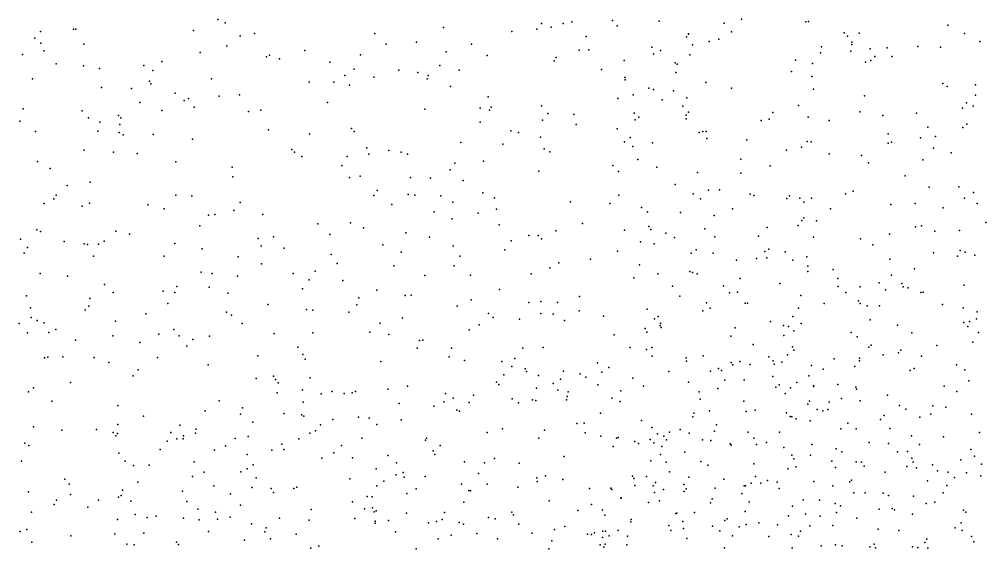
# Model space of a CAD drawing. Header units: metres. Extents: x -25 to 25, y -27.7 to 27.8.
# Drawn here: x -1.735 to -0.19, y 1.706 to 2.552 of the extents above; entities that cross this region are included whole.
import ezdxf

# ---------------------------------------------------------------- set-up
doc = ezdxf.new("R2010")
doc.units = ezdxf.units.M

msp = doc.modelspace()

# ---------------------------------------------------------------- linework, layer by layer
for p in [(-1.4178, 2.5517, 3.9174), (-0.7871, 2.5498, 15.7142), (-0.7125, 2.5488, 26.6557), (-0.5807, 2.5519, 14.7664), (-1.6482, 2.5363, 28.1697), (-1.6448, 2.5362, 27.9422), (-1.4564, 2.5341, 12.0239), (-1.4058, 2.5462, 24.7698), (-1.057, 2.5388, -22.9277), (-0.9078, 2.5363, 26.9608), (-0.9005, 2.545, 25.7516), (-0.8851, 2.5392, 11.8714), (-0.8659, 2.545, 13.2227), (-0.8519, 2.5479, 14.9997), (-0.7796, 2.5417, 26.7826), (-0.6082, 2.546, 26.9816), (-0.4779, 2.5478, 27.1142), (-0.4736, 2.5485, -4.6778), (-0.2511, 2.5425, 11.2891), (-1.7104, 2.5216, 12.3277), (-1.7011, 2.5325, 28.4219), (-1.3818, 2.5254, 15.9599), (-1.3589, 2.5294, 11.9474), (-1.1667, 2.5291, 27.2015), (-0.9478, 2.5326, -11.0019), (-0.8288, 2.5243, 25.8778), (-0.6686, 2.524, 24.8614), (-0.6654, 2.5282, 14.5453), (-0.6652, 2.5286, -4.0668), (-0.617, 2.5204, 17.9886), (-0.5966, 2.5318, -22.4089), (-0.4164, 2.5305, 14.8986), (-0.4113, 2.5251, 2.9456), (-0.3927, 2.5299, 3.7154), (-0.2243, 2.5294, -11.1103), (-1.7006, 2.5137, 15.9128), (-1.632, 2.5124, 27.8529), (-1.4031, 2.5094, 20.0055), (-1.1485, 2.5121, 15.9171), (-1.0999, 2.5155, 25.1592), (-1.0123, 2.512, 15.8548), (-0.8404, 2.5024, 18.2879), (-0.8248, 2.5031, 26.866), (-0.7238, 2.5073, 14.3631), (-0.6592, 2.5109, 26.4187), (-0.6323, 2.5164, 11.9367), (-0.4526, 2.508, -4.8333), (-0.4042, 2.5152, 1.7523), (-0.4041, 2.5118, -21.9379), (-0.3751, 2.5047, 11.455), (-0.3479, 2.5065, 27.2293), (-0.2991, 2.5085, 14.6204), (-0.2625, 2.5074, 23.8282), (-0.1996, 2.5162, -20.7447), (-1.7301, 2.4958, 28.5258), (-1.6957, 2.5013, -10.7147), (-1.4458, 2.4986, 26.1803), (-1.3398, 2.4918, 27.3517), (-1.3353, 2.4947, 24.8368), (-1.3189, 2.4885, -10.9365), (-1.2785, 2.5021, 25.3086), (-1.1896, 2.4951, 11.1225), (-1.0527, 2.5, 25.3855), (-0.987, 2.4941, 25.5861), (-0.877, 2.4909, 26.7678), (-0.7216, 2.4968, -3.2652), (-0.7099, 2.5021, 11.8894), (-0.6635, 2.4953, 26.2754), (-0.4544, 2.4981, 15.0139), (-0.4058, 2.501, -2.2192), (-0.3676, 2.4922, 12.0815), (-0.3405, 2.4923, 14.7309), (-1.676, 2.4807, 28.3447), (-1.6325, 2.4777, 28.0513), (-1.6069, 2.4734, 27.6929), (-1.5362, 2.4783, 11.2875), (-1.5071, 2.4845, 24.7086), (-1.2385, 2.4832, 19.1445), (-1.1996, 2.4724, 24.9867), (-1.063, 2.4782, 11.8255), (-0.8803, 2.4855, 15.7946), (-0.8046, 2.4717, 18.1165), (-0.7684, 2.4863, 13.0539), (-0.6868, 2.4822, 13.9012), (-0.6834, 2.4804, -13.741), (-0.4942, 2.4868, 15.2355), (-0.4674, 2.4811, 12.0029), (-0.3823, 2.4834, -5.1102), (-0.3737, 2.4863, 14.812), (-1.7139, 2.4568, 24.6253), (-1.5214, 2.4699, 27.5443), (-1.4279, 2.457, 15.0204), (-1.2147, 2.462, 15.0177), (-1.1683, 2.4592, 3.8899), (-1.1283, 2.4707, 25.1924), (-1.0982, 2.4667, 27.1574), (-1.0831, 2.4567, 18.8018), (-1.0817, 2.4622, 25.2399), (-1.0318, 2.4704, 25.4791), (-0.7674, 2.4589, 15.688), (-0.6856, 2.4671, 15.613), (-0.5006, 2.4686, 24.3532), (-0.4681, 2.4603, 24.1389), (-1.6035, 2.4431, 24.6726), (-1.5557, 2.4414, 15.9087), (-1.5269, 2.4531, 5.6025), (-1.5249, 2.4485, 20.1859), (-1.2719, 2.4515, 24.893), (-1.2322, 2.4512, 15.9121), (-1.207, 2.4468, 27.2406), (-1.0459, 2.4444, 14.946), (-0.7666, 2.4551, 14.7904), (-0.729, 2.4421, 13.2137), (-0.6377, 2.451, 15.5409), (-0.5968, 2.4417, -4.5154), (-0.4655, 2.4405, -4.9863), (-0.259, 2.4492, 14.5222), (-0.2517, 2.4444, 18.0564), (-0.2068, 2.4471, 12.1447), (-1.4857, 2.4341, 26.012), (-1.4647, 2.4255, 25.6706), (-1.4154, 2.4292, 11.9129), (-1.3831, 2.4313, 27.4034), (-0.9855, 2.4282, 10.984), (-0.7786, 2.4254, 26.8188), (-0.754, 2.4314, -3.5263), (-0.7214, 2.4398, 10.7911), (-0.6895, 2.4378, 13.4591), (-0.668, 2.4264, 26.1591), (-0.3839, 2.4297, 27.0749), (-0.2065, 2.4308, 3.4914), (-1.5422, 2.4191, 6.1734), (-1.4716, 2.4219, 27.487), (-1.4557, 2.4113, 5.8066), (-1.2426, 2.419, 19.7817), (-0.9985, 2.4098, 26.6586), (-0.9808, 2.4114, 18.6245), (-0.9006, 2.4136, 3.9114), (-0.7073, 2.423, 26.6857), (-0.6743, 2.4129, 26.8515), (-0.4898, 2.414, 2.5808), (-0.2273, 2.4097, 3.3118), (-0.221, 2.4184, 1.4572), (-0.2105, 2.413, -21.7307), (-1.729, 2.4086, 14.9199), (-1.6345, 2.4057, 12.0806), (-1.6244, 2.3942, 27.9636), (-1.5765, 2.3979, 14.9446), (-1.5726, 2.3945, 27.6816), (-1.5071, 2.4062, 3.9929), (-1.3685, 2.4044, 3.9257), (-1.3491, 2.4069, 26.2827), (-1.0866, 2.408, 15.8526), (-0.9836, 2.4064, 27.0679), (-0.8902, 2.4012, -14.146), (-0.8489, 2.3998, 25.7838), (-0.752, 2.4017, 25.9339), (-0.7448, 2.3953, -3.7573), (-0.6689, 2.3989, -14.3259), (-0.6652, 2.4033, 11.8467), (-0.5306, 2.4028, 15.3337), (-0.4743, 2.3954, 23.978), (-0.3915, 2.404, 14.8361), (-0.3546, 2.3979, 3.8076), (-0.3007, 2.4018, 11.6505), (-1.7342, 2.389, 28.5423), (-1.6061, 2.3877, 27.838), (-1.5746, 2.3839, 6.3215), (-0.9984, 2.3874, 15.8136), (-0.8989, 2.3908, 15.7769), (-0.8448, 2.3836, 14.6027), (-0.7504, 2.3912, 11.8139), (-0.6691, 2.3927, 12.9593), (-0.5494, 2.39, 12.648), (-0.5366, 2.3922, 11.9089), (-0.4404, 2.3901, 14.9489), (-0.2826, 2.3796, 14.5681), (-0.2269, 2.379, 14.4484), (-0.2203, 2.3845, 12.074), (-1.709, 2.3725, 28.4447), (-1.6095, 2.3731, 20.3371), (-1.5755, 2.3708, 11.9812), (-1.5689, 2.3671, 15.8587), (-1.5211, 2.3675, 27.5997), (-1.3365, 2.3752, 25.446), (-1.2711, 2.3687, 24.908), (-1.2041, 2.3773, 15.8651), (-1.1996, 2.3728, 19.5518), (-0.9496, 2.3737, 25.6162), (-0.937, 2.3707, 14.7666), (-0.9018, 2.3636, 25.6948), (-0.7796, 2.3767, 15.6732), (-0.6481, 2.371, 26.5151), (-0.6426, 2.3727, 26.2486), (-0.637, 2.3727, 26.34), (-0.346, 2.3689, 14.7187), (-0.2705, 2.3643, 12.1696), (-1.458, 2.3602, 24.7513), (-1.0294, 2.3548, 25.4564), (-0.9622, 2.3522, 11.7605), (-0.7679, 2.3561, 24.8768), (-0.7584, 2.3629, 13.9741), (-0.7546, 2.3484, -3.3016), (-0.7227, 2.3543, -3.102), (-0.6363, 2.3614, 15.5073), (-0.5719, 2.3593, 24.2492), (-0.4755, 2.3565, 15.0698), (-0.4695, 2.3561, 1.9448), (-0.346, 2.3538, -13.6767), (-0.3409, 2.3554, 1.6503), (-0.2948, 2.3626, 12.0028), (-1.6313, 2.3428, 28.0522), (-1.5843, 2.3396, 27.7532), (-1.5469, 2.3375, 24.725), (-1.2996, 2.344, 14.8658), (-1.2952, 2.3394, 27.3322), (-1.2835, 2.3324, 11.8057), (-1.2109, 2.3325, 25.0019), (-1.1795, 2.3466, 11.7851), (-1.1761, 2.3362, -10.9595), (-1.1443, 2.3422, 25.0942), (-1.1245, 2.3395, 26.5366), (-1.1148, 2.3361, 25.1727), (-0.8959, 2.3449, 18.3504), (-0.887, 2.3398, 26.9739), (-0.5088, 2.3426, 2.3498), (-0.4847, 2.3474, 10.5361), (-0.4405, 2.3368, 23.8306), (-0.3891, 2.3342, -5.2942), (-0.2738, 2.3461, 3.1052), (-0.2455, 2.3387, 23.662), (-1.7057, 2.3246, 12.0471), (-1.4847, 2.3242, 11.8854), (-1.2193, 2.3183, 25.275), (-1.0391, 2.3219, 27.1223), (-0.9933, 2.3249, 25.5376), (-0.7864, 2.318, 18.0268), (-0.7464, 2.3276, -22.71), (-0.5816, 2.3283, 15.4212), (-0.5351, 2.3178, 15.2951), (-0.3775, 2.3222, 2.8656), (-0.2909, 2.3272, -13.9109), (-1.6857, 2.3136, 28.3108), (-1.395, 2.3156, 27.434), (-1.0461, 2.3113, -22.9628), (-0.9045, 2.3093, 15.7526), (-0.7772, 2.3087, 26.8534), (-0.7158, 2.3154, -4.1645), (-0.6508, 2.3072, 26.6187), (-0.5817, 2.3059, 11.8235), (-0.3191, 2.3018, 11.9392), (-1.6586, 2.2861, 11.9656), (-1.6216, 2.2918, 4.1015), (-1.3938, 2.3001, 11.8332), (-1.207, 2.2991, 27.2542), (-1.1901, 2.3012, 19.3754), (-1.1095, 2.2992, 27.1764), (-1.0779, 2.2977, 15.8147), (-1.0254, 2.2943, 14.6453), (-0.6867, 2.2879, 11.7725), (-1.676, 2.2706, 14.8523), (-1.4851, 2.2708, 20.2786), (-1.1631, 2.2782, 11.7361), (-1.1137, 2.272, 18.9195), (-1.1026, 2.271, 25.2578), (-0.9942, 2.2745, 15.7745), (-0.7765, 2.2709, 26.794), (-0.6577, 2.2727, -2.8552), (-0.6332, 2.2785, 15.4766), (-0.6161, 2.2794, 26.3942), (-0.5668, 2.2722, -4.9667), (-0.4144, 2.2729, 14.851), (-0.4021, 2.2774, 11.8737), (-0.2808, 2.2838, 14.5466), (-0.2331, 2.2842, 3.8077), (-0.2098, 2.2749, 11.9683), (-1.6951, 2.2575, -10.8398), (-1.6801, 2.2648, 24.7041), (-1.623, 2.2579, 20.4797), (-1.5295, 2.2552, 11.8625), (-1.4591, 2.2699, 15.8248), (-1.382, 2.2592, 24.8455), (-1.1685, 2.2704, 15.8204), (-1.1394, 2.2556, 25.1552), (-1.0611, 2.2698, 11.028), (-1.042, 2.2594, 11.6912), (-0.9757, 2.2665, 27.0665), (-0.8538, 2.2603, 26.9537), (-0.7913, 2.2573, -3.4966), (-0.6462, 2.2649, 26.1199), (-0.561, 2.2703, 23.9519), (-0.5082, 2.2655, 15.1758), (-0.5042, 2.2696, 2.2029), (-0.4873, 2.2661, 15.0696), (-0.481, 2.2595, -2.5022), (-0.469, 2.2658, 14.98), (-0.3418, 2.2557, 18.0275), (-0.3033, 2.2575, -21.953), (-0.2243, 2.2658, 14.4231), (-0.2039, 2.2575, 27.2107), (-1.6344, 2.2533, 27.9208), (-1.5037, 2.2489, 27.6095), (-1.4227, 2.2399, 25.7971), (-1.3924, 2.2463, 14.779), (-1.3458, 2.2399, 26.2084), (-1.0718, 2.2442, 25.3578), (-1.0018, 2.2418, 25.5153), (-0.9721, 2.2482, 25.0117), (-0.7404, 2.2512, -4.0135), (-0.7311, 2.2441, 24.6786), (-0.6782, 2.2432, 24.4146), (-0.5951, 2.2489, 13.5589), (-0.4384, 2.2488, -13.5069), (-0.2584, 2.2504, -5.5277), (-1.4325, 2.2387, 5.6436), (-1.2581, 2.2251, 24.9808), (-1.2057, 2.2266, 25.0499), (-1.043, 2.2332, 27.1276), (-0.8347, 2.2254, -13.9347), (-0.6245, 2.2381, 26.5323), (-0.4842, 2.2303, 2.0448), (-0.481, 2.2345, 11.8057), (-0.461, 2.2297, 3.9778), (-0.1904, 2.2273, 3.2846), (-1.7071, 2.2154, 11.9097), (-1.7012, 2.2125, 28.2969), (-1.5806, 2.2134, 6.3224), (-1.4466, 2.222, 24.8064), (-1.1851, 2.2188, 19.5207), (-1.1172, 2.2107, 11.6536), (-0.9678, 2.2232, 11.6509), (-0.8777, 2.214, -22.8334), (-0.7676, 2.2148, -3.2061), (-0.7287, 2.2209, 15.5437), (-0.7255, 2.2158, -4.2861), (-0.7015, 2.2102, 25.9439), (-0.6392, 2.2171, 26.634), (-0.5394, 2.2193, -10.975), (-0.49, 2.2225, -5.2133), (-0.3028, 2.22, 11.8785), (-0.2929, 2.2219, 27.0765), (-0.2718, 2.2133, 10.4304), (-0.2323, 2.2143, -11.0674), (-1.7329, 2.2006, 28.4065), (-1.6631, 2.1965, 28.0319), (-1.5995, 2.1974, 27.8138), (-1.559, 2.2084, 11.3293), (-1.4864, 2.1935, 11.7876), (-1.3534, 2.2016, 27.4253), (-1.3286, 2.204, 15.7914), (-1.2387, 2.2077, 3.9419), (-1.0792, 2.2037, 14.5329), (-0.9488, 2.1975, 15.7038), (-0.9208, 2.2062, 18.274), (-0.9055, 2.2063, 27.0063), (-0.9001, 2.201, 10.9159), (-0.7421, 2.1964, -14.1923), (-0.688, 2.203, 26.7363), (-0.6235, 2.204, 15.3939), (-0.5533, 2.205, 11.7547), (-0.4658, 2.2035, 23.7457), (-0.3903, 2.2007, 1.744), (-0.3441, 2.2086, -2.2726), (-1.7275, 2.1782, 5.1827), (-1.7221, 2.1872, 20.7125), (-1.6312, 2.1931, 6.5038), (-1.6259, 2.1918, 15.7423), (-1.6085, 2.1926, 24.7512), (-1.4425, 2.1849, 27.5373), (-1.3484, 2.19, 11.725), (-1.3119, 2.1861, 25.4413), (-1.1542, 2.1915, 19.1321), (-1.1246, 2.1797, 27.1969), (-1.0417, 2.1898, 25.4457), (-0.9592, 2.1832, 18.4803), (-0.7791, 2.1811, -3.8592), (-0.7202, 2.1929, 10.7632), (-0.6612, 2.1782, -13.6102), (-0.653, 2.1834, 26.0391), (-0.6262, 2.1781, 26.1307), (-0.5434, 2.1808, 26.9283), (-0.537, 2.1842, 12.9179), (-0.5107, 2.1803, 15.0704), (-0.3708, 2.1914, 14.6873), (-0.2739, 2.1785, 1.5341), (-0.231, 2.1822, -10.39), (-0.2232, 2.1795, -10.2735), (-1.6165, 2.1735, 5.3087), (-1.5033, 2.173, 5.4616), (-1.3851, 2.1722, 25.9847), (-1.2364, 2.176, 19.8399), (-1.0308, 2.1732, 3.9521), (-0.8726, 2.1626, 11.5928), (-0.822, 2.1685, 15.5914), (-0.5889, 2.1669, 26.3331), (-0.5566, 2.1696, 15.2041), (-0.5404, 2.1705, 13.1445), (-0.4985, 2.167, 2.3821), (-0.476, 2.172, 14.909), (-0.3438, 2.1687, 11.8154), (-0.2354, 2.1734, 14.3764), (-0.2078, 2.1747, 11.8754), (-1.4444, 2.1478, 15.7434), (-1.3478, 2.1608, 24.9169), (-1.2623, 2.1492, 11.653), (-1.2272, 2.1617, 26.3555), (-1.1366, 2.1578, 25.2284), (-1.0401, 2.1577, 11.5933), (-0.8873, 2.1546, 15.6442), (-0.7436, 2.1595, 4.0105), (-0.6632, 2.1487, 11.6486), (-0.4749, 2.1574, -22.2182), (-0.4747, 2.1489, 12.6862), (-0.4341, 2.1519, 2.6584), (-0.3042, 2.153, -10.2514), (-1.7017, 2.1456, 28.1497), (-1.6579, 2.1412, 27.9287), (-1.4267, 2.1457, -10.9176), (-1.3861, 2.1411, 20.2548), (-1.2972, 2.1453, 24.9868), (-1.2718, 2.1352, 15.7411), (-1.2177, 2.1346, 27.279), (-1.0867, 2.1421, 15.7195), (-1.0141, 2.1431, 18.8097), (-0.9167, 2.1452, 25.6363), (-0.7527, 2.1386, 25.8496), (-0.7143, 2.1452, -2.9978), (-0.659, 2.1469, 24.0539), (-0.6518, 2.1449, -4.8897), (-0.5827, 2.1375, 11.6754), (-0.4265, 2.1373, 14.7467), (-0.3409, 2.1431, -10.4053), (-1.5986, 2.1278, 11.5281), (-1.5052, 2.1171, 27.6386), (-1.4832, 2.1248, -23.1132), (-1.4318, 2.1239, 24.8684), (-1.2822, 2.1208, 20.0592), (-1.1636, 2.119, 19.3741), (-0.9675, 2.1198, 11.5484), (-0.6908, 2.1253, 24.2284), (-0.6095, 2.1258, 26.6186), (-0.5196, 2.1297, 13.3127), (-0.4264, 2.1245, -10.304), (-0.3911, 2.1244, 11.7599), (-0.3609, 2.1305, 2.8006), (-0.3503, 2.1192, -10.1719), (-0.3246, 2.1297, -10.5703), (-0.3224, 2.1244, -13.3258), (-0.3145, 2.1224, 14.507), (-0.2248, 2.1269, -10.071), (-1.7237, 2.1097, 20.8646), (-1.6221, 2.1057, 15.6743), (-1.585, 2.115, 11.7424), (-1.4865, 2.1151, 20.5342), (-1.4017, 2.1139, 27.5032), (-1.1926, 2.1066, 19.6537), (-1.1183, 2.1102, 26.4699), (-1.1087, 2.111, 11.5537), (-1.013, 2.1035, 15.6627), (-0.9016, 2.1007, 4.0016), (-0.8398, 2.1087, 24.7452), (-0.6792, 2.1092, 26.7797), (-0.5998, 2.1148, 15.2541), (-0.5873, 2.1155, -22.414), (-0.4861, 2.1105, 11.6954), (-0.414, 2.115, -10.4476), (-0.3939, 2.1019, -10.5742), (-0.2939, 2.115, -10.6578), (-0.2903, 2.1158, -14.2334), (-1.7173, 2.0907, -23.1746), (-1.6296, 2.0876, 4.2174), (-1.624, 2.0934, 27.8526), (-1.4974, 2.0978, 6.0362), (-1.338, 2.0962, 27.4247), (-1.2759, 2.088, 27.35), (-1.2658, 2.0868, 11.5955), (-1.1957, 2.0954, 25.1379), (-1.035, 2.0933, 27.1367), (-0.9207, 2.0994, 24.8793), (-0.8748, 2.0994, 26.6969), (-0.8399, 2.086, 26.9794), (-0.7312, 2.0887, 15.4399), (-0.6425, 2.0859, -2.8291), (-0.6364, 2.0989, 26.029), (-0.6306, 2.0902, 26.698), (-0.5748, 2.0981, 26.5312), (-0.5709, 2.0979, 26.2108), (-0.4896, 2.0901, 14.876), (-0.4483, 2.0975, -10.5172), (-0.3909, 2.0974, 14.6474), (-0.3797, 2.0938, 3.9723), (-0.3599, 2.0938, -10.097), (-0.2594, 2.096, -10.7432), (-0.2263, 2.0905, 3.7433), (-1.7163, 2.0754, 5.0311), (-1.7063, 2.0706, 11.7082), (-1.5327, 2.0813, 14.7159), (-1.4038, 2.0839, 11.6469), (-1.3957, 2.079, 5.7126), (-1.2082, 2.0838, 15.6997), (-1.1226, 2.0747, 15.6829), (-0.9853, 2.0817, 11.0174), (-0.9776, 2.0752, 25.5373), (-0.9356, 2.0724, 18.3711), (-0.9013, 2.0815, 15.5978), (-0.8817, 2.0804, 11.4974), (-0.8636, 2.0703, 25.6914), (-0.801, 2.0775, 15.5019), (-0.7195, 2.0733, 13.6679), (-0.7138, 2.0766, 26.8154), (-0.4987, 2.0768, -10.2833), (-0.3748, 2.0713, -10.6602), (-0.2053, 2.0731, 27.1356), (-0.204, 2.0841, 12.3119), (-1.735, 2.0657, 28.1772), (-1.6954, 2.0665, 14.7887), (-1.6767, 2.0559, 27.9073), (-1.5813, 2.0691, 27.7821), (-1.4882, 2.056, 4.1129), (-1.3789, 2.0654, 25.8466), (-1.1583, 2.0663, 25.2427), (-1.0159, 2.0554, -10.9309), (-1.0002, 2.0637, 14.0858), (-0.7345, 2.0578, -4.5727), (-0.7107, 2.0624, -22.5864), (-0.7103, 2.0661, 17.9772), (-0.709, 2.059, 25.8807), (-0.5906, 2.0588, 15.1614), (-0.5343, 2.0686, -5.2185), (-0.5133, 2.0623, -10.4002), (-0.5053, 2.061, -10.4767), (-0.4853, 2.0656, 2.2012), (-0.3315, 2.0631, -10.0351), (-0.2252, 2.067, -9.9898), (-0.2191, 2.0607, 14.2872), (-0.2164, 2.0689, -10.8123), (-1.7222, 2.0509, 28.0888), (-1.6877, 2.0511, 11.6954), (-1.5855, 2.0459, 24.8459), (-1.5121, 2.0488, 20.7599), (-1.4797, 2.046, 11.4676), (-1.4577, 2.0401, 24.8972), (-1.4309, 2.0451, 5.8923), (-1.3276, 2.0498, 26.1439), (-1.2656, 2.0507, 25.066), (-1.1749, 2.052, 25.2089), (-1.1446, 2.048, 27.2292), (-1.0901, 2.0391, 11.4439), (-0.7842, 2.0474, 25.7723), (-0.7319, 2.0515, 24.4172), (-0.5978, 2.0453, 26.102), (-0.5128, 2.0466, -10.2157), (-0.4968, 2.0538, 17.9828), (-0.4056, 2.051, -10.059), (-0.3959, 2.0442, 26.9945), (-0.3082, 2.0507, 23.5527), (-0.2018, 2.051, 11.7749), (-1.6451, 2.0388, 15.6194), (-1.5424, 2.035, 15.6392), (-1.4674, 2.0294, 27.5985), (-1.2898, 2.0279, 14.5415), (-1.0991, 2.0263, 25.3432), (-1.0955, 2.0386, 14.286), (-1.0444, 2.0262, -22.9061), (-0.9302, 2.0263, 11.4126), (-0.8978, 2.0274, 27.0387), (-0.7584, 2.0271, 11.4749), (-0.7323, 2.024, 15.3663), (-0.7239, 2.027, 26.8813), (-0.5618, 2.0321, 15.029), (-0.499, 2.0284, -10.1145), (-0.3769, 2.0278, -10.7413), (-0.3734, 2.0307, 14.5403), (-0.2685, 2.0304, 3.8844), (-0.2107, 2.0358, 18.0652), (-1.6946, 2.0105, 24.8318), (-1.6895, 2.0116, 4.3618), (-1.6655, 2.0121, -10.8972), (-1.6155, 2.0111, 20.9408), (-1.5139, 2.0114, 5.3005), (-1.3537, 2.0139, 25.0086), (-1.282, 2.0158, 15.6533), (-1.278, 2.0085, 11.469), (-1.0482, 2.0121, 15.5972), (-0.943, 2.0096, 13.9134), (-0.7237, 2.0135, -4.7297), (-0.6691, 2.0108, 10.7562), (-0.6417, 2.0137, -5.0355), (-0.5372, 2.0125, 23.7405), (-0.5073, 2.0157, 26.4153), (-0.497, 2.0232, -10.5975), (-0.4326, 2.0092, 12.7755), (-0.3919, 2.0102, -22.0915), (-0.3543, 2.0157, -5.5344), (-0.3298, 2.0189, -10.7939), (-0.3259, 2.0232, 14.4303), (-0.2928, 2.0132, 14.3469), (-1.5917, 2.0033, 6.4614), (-1.4329, 1.9995, 11.549), (-1.1572, 2.0049, 4.0049), (-1.0234, 2.0066, 11.3779), (-0.964, 2.0051, 26.6095), (-0.9479, 1.9966, 18.818), (-0.9266, 1.9933, 25.5917), (-0.811, 2.0028, -10.9363), (-0.7929, 1.9952, 23.6995), (-0.6686, 2.0054, 23.9862), (-0.6174, 1.9938, 26.0081), (-0.5971, 2.0034, -10.3301), (-0.5943, 1.9993, 26.8766), (-0.5831, 2.0048, 11.5411), (-0.5667, 2.0001, -10.2007), (-0.5303, 2.006, 14.8857), (-0.5287, 2.0004, 26.5406), (-0.516, 2.0036, -10.9669), (-0.4686, 1.9983, 13.0915), (-0.3995, 1.997, 11.6318), (-0.392, 2.0059, 1.8253), (-0.3045, 1.9939, -9.9249), (-0.237, 1.9997, -10.8985), (-1.5532, 1.9818, 24.8975), (-1.5449, 1.9913, 27.7), (-1.3563, 1.9777, 11.4497), (-1.3286, 1.9814, 25.498), (-1.27, 1.9785, 25.34), (-0.9605, 1.9835, 23.6246), (-0.9244, 1.9888, 18.1779), (-0.9053, 1.9824, 23.7199), (-0.8654, 1.9896, 25.6597), (-0.8386, 1.9851, 23.8237), (-0.8297, 1.9798, 23.5466), (-0.8037, 1.9878, 11.3967), (-0.7543, 1.9783, -14.041), (-0.6969, 1.9888, 23.7845), (-0.6305, 1.9895, 23.59), (-0.6124, 1.9904, 15.0862), (-0.5308, 1.9809, 23.6431), (-0.4729, 1.9821, -10.0113), (-0.45, 1.9925, -10.728), (-0.3113, 1.9904, 11.6774), (-0.2238, 1.9917, -9.8867), (-1.7121, 1.9629, 11.5996), (-1.6534, 1.9711, 15.5597), (-1.3253, 1.9763, 20.5417), (-1.3215, 1.971, 4.0728), (-1.1147, 1.9655, 23.5507), (-0.9725, 1.9717, 25.5243), (-0.9684, 1.968, 23.5076), (-0.9085, 1.9621, 23.4284), (-0.8819, 1.9696, 18.5046), (-0.87, 1.9765, 10.956), (-0.8101, 1.9676, 23.4628), (-0.7371, 1.9654, 23.9186), (-0.6654, 1.9717, 23.5096), (-0.6185, 1.9619, 26.7722), (-0.6073, 1.9748, 23.8615), (-0.5765, 1.9756, 26.6872), (-0.5258, 1.964, -10.6632), (-0.5203, 1.9673, 23.5381), (-0.5024, 1.9625, 14.7089), (-0.4925, 1.9713, 23.7288), (-0.4656, 1.966, 14.6279), (-0.4649, 1.9647, 23.8131), (-0.4267, 1.9681, 23.6547), (-0.398, 1.964, 2.6194), (-0.2566, 1.9653, 10.4475), (-0.2175, 1.974, 14.1975), (-1.7203, 1.9561, 21.0627), (-1.3231, 1.9549, 27.4423), (-1.2823, 1.9593, 11.3664), (-1.2526, 1.9532, 15.5923), (-1.2351, 1.9567, 11.2414), (-1.2158, 1.9537, 23.6361), (-1.2032, 1.9547, 23.533), (-1.1974, 1.9568, 11.3251), (-1.146, 1.9606, 15.583), (-1.0537, 1.9536, 11.2875), (-1.0088, 1.9512, 23.8999), (-0.8744, 1.9592, 23.9302), (-0.8595, 1.9489, 15.4302), (-0.858, 1.9564, -22.6945), (-0.7878, 1.9464, 23.3678), (-0.7734, 1.958, -3.3462), (-0.6481, 1.9561, -10.3164), (-0.511, 1.9537, 23.4491), (-0.3968, 1.9606, 23.7435), (-0.3473, 1.9512, -10.8838), (-0.2364, 1.9567, 12.4788), (-1.6833, 1.9416, 4.8053), (-1.5778, 1.9343, 11.5237), (-1.4156, 1.9418, 24.9714), (-1.2815, 1.9398, 23.408), (-1.1277, 1.9376, 23.86), (-1.0726, 1.9335, 25.0159), (-1.0563, 1.9401, 23.3329), (-1.0414, 1.9461, 25.406), (-1.0161, 1.9392, 27.1587), (-0.947, 1.9454, 23.3508), (-0.9371, 1.9389, 11.2719), (-0.9147, 1.9436, 4.0777), (-0.9096, 1.9424, 27.0781), (-0.8602, 1.9434, 24.018), (-0.7746, 1.9408, 26.9763), (-0.6468, 1.9447, -10.4318), (-0.5769, 1.9416, -10.6187), (-0.4744, 1.9366, 11.5266), (-0.4718, 1.9416, 26.3772), (-0.4405, 1.9399, -9.9372), (-0.4211, 1.9456, 23.4459), (-0.391, 1.9419, 23.8769), (-0.3282, 1.9345, 23.8147), (-0.2747, 1.934, 23.6299), (-0.2542, 1.9317, -9.8412), (-1.5363, 1.9174, 6.3219), (-1.4381, 1.9262, 14.5997), (-1.3817, 1.9205, 11.4723), (-1.3785, 1.9306, 27.5156), (-1.3116, 1.9218, 23.6972), (-1.2834, 1.9195, 23.3225), (-1.2804, 1.9174, 23.7837), (-1.1929, 1.9157, 23.2566), (-1.0355, 1.9268, 19.2981), (-1.0314, 1.9256, 23.9965), (-0.8058, 1.9224, -4.2129), (-0.6585, 1.9164, 26.8844), (-0.6568, 1.9225, 24.0751), (-0.6319, 1.9262, -10.1779), (-0.573, 1.9248, -13.4082), (-0.5587, 1.9268, 14.8287), (-0.5089, 1.9229, 24.0242), (-0.5028, 1.9168, -10.7809), (-0.5001, 1.9164, -5.3543), (-0.4595, 1.9282, 4.0324), (-0.4506, 1.9261, 14.5374), (-0.4429, 1.9279, 23.9607), (-0.3524, 1.9183, 14.3379), (-0.3181, 1.9284, -10.9446), (-0.2954, 1.9157, 23.4426), (-0.2781, 1.9208, -5.6419), (-0.213, 1.9208, 23.5111), (-1.7123, 1.9004, 11.5273), (-1.5773, 1.9041, 14.6769), (-1.4782, 1.9029, 15.5366), (-1.3615, 1.9081, 25.6571), (-1.2534, 1.9038, 27.3689), (-1.234, 1.9121, 14.4338), (-1.1758, 1.9141, 27.286), (-1.1637, 1.9041, 11.2317), (-1.1247, 1.9118, 23.9664), (-0.8439, 1.9056, 13.7209), (-0.8323, 1.9061, 18.9699), (-0.7403, 1.9104, 15.2249), (-0.6205, 1.9037, 23.2802), (-0.4931, 1.9133, 26.1671), (-0.4707, 1.9101, 26.2547), (-0.4105, 1.9062, 23.333), (-0.3583, 1.9121, -9.8654), (-1.6672, 1.8953, 27.8483), (-1.6114, 1.8963, 15.5054), (-1.585, 1.8912, -23.0915), (-1.5806, 1.886, 11.4509), (-1.5779, 1.8898, 27.7368), (-1.493, 1.8915, 27.6576), (-1.4726, 1.8858, 23.368), (-1.4533, 1.8905, 20.9964), (-1.4525, 1.8967, 23.572), (-1.3693, 1.885, 23.7729), (-1.2705, 1.8903, 20.6735), (-1.2615, 1.8939, 23.8807), (-0.9872, 1.8911, 11.2014), (-0.9625, 1.8971, 15.4406), (-0.8955, 1.895, 23.2098), (-0.8305, 1.8906, 27.0434), (-0.8055, 1.8856, 25.6703), (-0.7241, 1.8991, -3.1731), (-0.7152, 1.8894, 23.229), (-0.705, 1.8857, 26.9494), (-0.6956, 1.8921, -10.4031), (-0.6786, 1.8962, 11.3242), (-0.6642, 1.8903, 15.0308), (-0.624, 1.8935, 14.9352), (-0.5699, 1.8921, 25.9991), (-0.52, 1.8917, 13.3821), (-0.4217, 1.897, 13.2445), (-0.3974, 1.8974, -10.925), (-0.3436, 1.8975, 11.5751), (-0.3087, 1.8862, 23.3465), (-0.2004, 1.8915, 23.464), (-1.7263, 1.8743, 24.896), (-1.7198, 1.8707, 15.4607), (-1.4985, 1.8774, 23.4987), (-1.4834, 1.8813, 11.6792), (-1.4732, 1.8812, 6.1496), (-1.4054, 1.8699, 11.2963), (-1.3902, 1.8817, 4.1872), (-1.3155, 1.8725, 26.1215), (-1.2883, 1.8811, 23.1799), (-1.2202, 1.8708, 15.5083), (-1.1878, 1.8823, 19.8131), (-1.0856, 1.8791, 19.4759), (-1.084, 1.8824, 23.165), (-1.0622, 1.8704, 25.2903), (-0.9047, 1.8825, 24.1493), (-0.7856, 1.8691, 24.1945), (-0.7806, 1.8823, -13.8561), (-0.7777, 1.8834, -4.5435), (-0.751, 1.8771, 26.759), (-0.7455, 1.8736, 11.2632), (-0.7265, 1.8803, 4.1337), (-0.721, 1.8748, 18.7819), (-0.7005, 1.8795, 25.801), (-0.6429, 1.8794, -22.3738), (-0.6296, 1.8784, 25.9073), (-0.5986, 1.8732, -10.0334), (-0.597, 1.8711, 24.164), (-0.5609, 1.8825, -10.7535), (-0.5567, 1.8723, 14.724), (-0.5409, 1.8753, -9.9698), (-0.4684, 1.8724, 10.6006), (-0.3765, 1.8754, 13.0319), (-0.3458, 1.8738, 3.7684), (-0.2963, 1.8724, 2.7464), (-0.2577, 1.8843, 11.6142), (-1.5757, 1.8582, 4.4355), (-1.5099, 1.8639, 24.9278), (-1.4229, 1.8631, 23.2287), (-1.3709, 1.8561, 15.5067), (-1.3314, 1.8631, 25.0031), (-1.3121, 1.8644, 20.8757), (-1.2321, 1.8586, 11.1777), (-1.1459, 1.8547, 11.1466), (-1.0736, 1.8622, 15.4589), (-1.0706, 1.8559, 25.2015), (-0.7101, 1.8563, -4.8575), (-0.7081, 1.8689, -10.4707), (-0.6713, 1.86, -10.6138), (-0.513, 1.8671, 26.7362), (-0.5004, 1.8551, 14.5395), (-0.4705, 1.8551, -9.8678), (-0.4294, 1.8654, 26.4674), (-0.4204, 1.8605, 2.3378), (-0.3314, 1.8605, 14.2449), (-0.3154, 1.8611, -13.0868), (-0.2139, 1.8642, 23.9024), (-1.7316, 1.8456, 14.7625), (-1.566, 1.8454, 4.952), (-1.5527, 1.8388, 23.3547), (-1.5276, 1.8389, 23.6736), (-1.4558, 1.8446, 23.7823), (-1.3613, 1.8394, 23.1444), (-1.2517, 1.8503, 24.0001), (-1.2023, 1.8508, 25.0139), (-1.1321, 1.8426, 11.1767), (-1.0234, 1.8445, 11.1341), (-0.9916, 1.843, 25.3578), (-0.9757, 1.8499, 24.1873), (-0.9363, 1.8423, 15.3559), (-0.8641, 1.853, 15.311), (-0.7254, 1.8461, 15.0842), (-0.7009, 1.844, 24.2302), (-0.6455, 1.845, -10.6857), (-0.6343, 1.8391, 23.1563), (-0.561, 1.841, 11.3597), (-0.4968, 1.849, 23.1902), (-0.4364, 1.8454, 11.4583), (-0.3973, 1.8443, 24.1155), (-0.3887, 1.8437, 23.21), (-0.3082, 1.8501, -21.9546), (-0.3065, 1.8441, 1.7713), (-0.2756, 1.8395, -9.7753), (-0.2302, 1.8476, 2.9784), (-0.2084, 1.8534, 23.3455), (-0.1969, 1.8405, 14.0367), (-1.4395, 1.8277, 27.6094), (-1.3812, 1.8282, 11.1812), (-1.371, 1.8332, 23.9138), (-1.1644, 1.8334, 24.1051), (-1.1326, 1.8238, 23.0833), (-1.1215, 1.8276, 4.1431), (-1.0008, 1.8256, 13.8888), (-0.6957, 1.8286, 18.543), (-0.5068, 1.8331, -10.9054), (-0.4941, 1.8364, 26.0768), (-0.4305, 1.8356, 26.2509), (-0.3844, 1.8375, 2.0121), (-0.3508, 1.8279, 23.5906), (-0.3162, 1.837, 24.0587), (-0.3011, 1.8348, 14.1644), (-0.2674, 1.8301, -11.102), (-0.2506, 1.828, 24.0067), (-0.2212, 1.8266, 3.1534), (-1.6624, 1.8165, 11.3779), (-1.6556, 1.8088, 24.9315), (-1.5456, 1.812, 11.2717), (-1.4584, 1.8209, 15.462), (-1.3562, 1.819, 25.9539), (-1.2068, 1.8171, 11.0934), (-1.1525, 1.8137, 26.3731), (-1.1201, 1.8198, 27.2772), (-1.0864, 1.8211, 24.1833), (-1.0281, 1.8089, 25.1366), (-0.9872, 1.8089, 25.2668), (-0.908, 1.8187, 25.4682), (-0.9075, 1.8132, 11.1056), (-0.8941, 1.8221, 24.2686), (-0.8663, 1.816, 27.1292), (-0.7551, 1.8217, -10.3423), (-0.7527, 1.8176, 18.3883), (-0.7326, 1.8208, 23.1227), (-0.7179, 1.8112, 27.0193), (-0.6729, 1.8084, 13.5367), (-0.6648, 1.8199, 14.896), (-0.6089, 1.8169, -9.983), (-0.5652, 1.8105, -5.2427), (-0.5584, 1.821, 4.1008), (-0.5498, 1.8104, 26.8568), (-0.5389, 1.8146, 23.7699), (-0.5238, 1.812, 26.8608), (-0.4651, 1.813, -2.6692), (-0.4073, 1.8127, -11.027), (-0.405, 1.8152, 26.3325), (-0.2833, 1.814, 26.9994), (-0.2402, 1.8193, 1.6043), (-0.198, 1.8219, -11.1608), (-1.7204, 1.7967, 27.8775), (-1.6534, 1.7923, 23.4908), (-1.5703, 1.7993, 15.4271), (-1.4742, 1.7973, 11.156), (-1.4241, 1.8061, 24.9524), (-1.3973, 1.7934, -22.9639), (-1.3634, 1.8034, 27.5375), (-1.3327, 1.802, 5.6133), (-1.3287, 1.7952, 23.0696), (-1.296, 1.8019, 15.4532), (-1.2913, 1.804, 25.3612), (-1.1634, 1.8062, 14.2538), (-1.1157, 1.7939, 15.4052), (-1.1006, 1.8015, 11.0511), (-1.0166, 1.7988, 15.3515), (-1.0141, 1.798, 23.0546), (-0.9383, 1.8039, 27.1726), (-0.8236, 1.8019, -4.0735), (-0.7895, 1.8022, 15.123), (-0.7882, 1.8002, 24.3218), (-0.751, 1.8067, -3.3796), (-0.7221, 1.806, -10.1443), (-0.72, 1.7955, 14.9631), (-0.7052, 1.8003, -10.6493), (-0.6724, 1.7968, 25.7869), (-0.6691, 1.8014, -3.0508), (-0.623, 1.8024, 14.7577), (-0.58, 1.7936, 14.6018), (-0.5765, 1.8063, 24.2635), (-0.5743, 1.8063, -10.8526), (-0.5206, 1.802, -9.8662), (-0.4349, 1.8063, 26.6567), (-0.4011, 1.7951, -9.7888), (-0.3829, 1.7947, 14.2233), (-0.3542, 1.7941, -11.086), (-0.2582, 1.795, 11.5473), (-0.2524, 1.8068, 12.8005), (-1.6754, 1.7834, 15.3926), (-1.6082, 1.7831, 27.7746), (-1.5763, 1.7881, 11.8543), (-1.5721, 1.7904, 23.2219), (-1.557, 1.7815, 23.8028), (-1.4674, 1.7809, 23.0973), (-1.2024, 1.7805, 24.8904), (-1.1789, 1.7888, 20.3096), (-1.1711, 1.7883, 24.1759), (-1.0245, 1.7801, 24.3025), (-0.8883, 1.7822, 23.054), (-0.7738, 1.7867, -10.4873), (-0.7728, 1.7861, 25.6521), (-0.7295, 1.7795, 11.1649), (-0.7118, 1.7821, -10.0725), (-0.6301, 1.779, -10.8181), (-0.6277, 1.7853, 18.9109), (-0.5684, 1.7807, 25.9124), (-0.4823, 1.7835, 26.7957), (-0.456, 1.7832, 23.1176), (-0.431, 1.778, 26.1425), (-0.3457, 1.7906, 11.4785), (-0.3056, 1.7895, 3.4917), (-0.2853, 1.778, -11.1514), (-0.2716, 1.7801, 10.4411), (-1.7154, 1.7642, 21.248), (-1.6791, 1.7761, -10.9226), (-1.6257, 1.7722, 11.2464), (-1.4496, 1.7688, 23.9457), (-1.4215, 1.7638, 4.3711), (-1.3816, 1.7753, 24.0071), (-1.2683, 1.7685, 24.1347), (-1.1835, 1.7691, 20.1292), (-1.1706, 1.771, 27.3454), (-1.1677, 1.7646, 23.0026), (-1.1644, 1.7662, -22.8293), (-1.1164, 1.7624, 24.8794), (-1.0556, 1.7636, -10.9518), (-0.9476, 1.7639, 26.5749), (-0.8421, 1.7664, 25.5561), (-0.8202, 1.7761, -4.3028), (-0.8031, 1.7676, 24.5348), (-0.6859, 1.7616, 14.8242), (-0.6843, 1.7623, 24.1258), (-0.656, 1.7637, 24.3536), (-0.5747, 1.765, 23.0769), (-0.4991, 1.7737, 11.3497), (-0.4782, 1.761, 26.0232), (-0.4289, 1.7636, -11.0732), (-0.4225, 1.7742, 24.2268), (-0.3608, 1.7687, 26.4748), (-0.3401, 1.7696, 14.1205), (-0.3362, 1.7676, -9.7466), (-0.2261, 1.7674, -11.2079), (-0.222, 1.7642, 13.9645), (-1.5783, 1.7523, 24.9208), (-1.5496, 1.7603, 11.1124), (-1.5307, 1.7552, 23.8955), (-1.5161, 1.7578, 4.7983), (-1.4727, 1.7545, 24.9044), (-1.4473, 1.7517, 11.0356), (-1.4185, 1.7527, 5.1958), (-1.3981, 1.7559, 21.1138), (-1.3192, 1.7543, 10.9858), (-1.2715, 1.751, 27.4592), (-1.1987, 1.7538, 15.3736), (-1.1664, 1.7495, 24.7823), (-1.1662, 1.7465, 10.9703), (-1.145, 1.7506, 20.698), (-1.0809, 1.747, 24.7772), (-1.0684, 1.7491, 24.9742), (-1.059, 1.7525, 22.9905), (-1.0317, 1.7477, 10.9798), (-0.985, 1.7556, 24.9168), (-0.9743, 1.7534, 24.3846), (-0.9451, 1.7595, 25.1032), (-0.7992, 1.7594, 27.1194), (-0.7574, 1.7487, -10.6213), (-0.7572, 1.752, 19.1977), (-0.6742, 1.7492, 18.0112), (-0.6075, 1.7508, 10.7714), (-0.6037, 1.7535, -9.9199), (-0.5532, 1.7468, 11.2723), (-0.5054, 1.758, 24.2927), (-0.4548, 1.7578, -5.4448), (-0.3962, 1.7545, 11.4106), (-0.3076, 1.7608, 24.1578), (-0.2298, 1.7468, -9.7038), (-1.7337, 1.7331, 23.6906), (-1.7229, 1.7364, 23.3085), (-1.5362, 1.7305, 23.0746), (-1.4327, 1.7328, 11.7132), (-1.3638, 1.7451, 24.0892), (-1.3426, 1.7324, 5.4588), (-1.3405, 1.7388, 22.9886), (-1.1335, 1.7327, 24.3419), (-1.0252, 1.745, 27.2506), (-0.9364, 1.7446, 15.2326), (-0.9155, 1.7306, 24.8061), (-0.8794, 1.7362, 24.8904), (-0.8631, 1.7408, 4.1809), (-0.8156, 1.7308, 11.0612), (-0.8022, 1.7337, -10.2907), (-0.7978, 1.7336, -4.4699), (-0.7779, 1.7344, -10.2108), (-0.6968, 1.7429, 23.038), (-0.6938, 1.7349, -3.2018), (-0.6736, 1.7377, 14.7334), (-0.6269, 1.7414, 23.9644), (-0.6155, 1.7341, -10.9184), (-0.5843, 1.7406, 14.4975), (-0.573, 1.7445, 26.976), (-0.5234, 1.7435, -11.0151), (-0.4865, 1.7338, -9.8049), (-0.4715, 1.7419, -22.1109), (-0.4347, 1.7424, -11.0222), (-0.3624, 1.737, 26.204), (-0.3294, 1.7346, 18.0204), (-0.2391, 1.7388, -2.3733), (-0.2281, 1.7349, 23.1517), (-1.7148, 1.7161, 23.8261), (-1.6529, 1.726, 23.1576), (-1.5821, 1.7291, 15.3541), (-1.4837, 1.7158, 15.3433), (-1.3753, 1.7193, 24.7612), (-1.3333, 1.7215, 24.1763), (-1.2923, 1.7287, 24.7294), (-1.0657, 1.7216, 24.5534), (-1.0447, 1.7272, 24.4556), (-1.0037, 1.7299, 24.6756), (-0.9705, 1.7216, 24.5569), (-0.8838, 1.7179, 24.6676), (-0.8267, 1.7288, 27.195), (-0.8207, 1.7284, 25.1837), (-0.8031, 1.7233, 25.0289), (-0.7922, 1.726, -3.6139), (-0.7627, 1.7258, 14.9034), (-0.6678, 1.7221, 11.1374), (-0.5949, 1.726, 25.8351), (-0.537, 1.7252, 18.7956), (-0.5013, 1.728, 26.9282), (-0.4894, 1.7254, -11.0767), (-0.2877, 1.7157, 26.5561), (-0.2844, 1.7207, 26.3688), (-0.2131, 1.7252, 24.1213), (-0.2092, 1.7163, -11.2834), (-1.5632, 1.7128, 23.9737), (-1.5517, 1.7115, 11.0112), (-1.4807, 1.7124, 27.682), (-1.269, 1.7063, 24.2908), (-1.2563, 1.7097, 21.0029), (-1.1005, 1.7056, 10.9039), (-0.8887, 1.7056, 22.9661), (-0.8064, 1.7116, 25.3193), (-0.8008, 1.7079, 19.3388), (-0.7986, 1.7127, 24.6188), (-0.7641, 1.712, 24.5251), (-0.6078, 1.7071, 23.0147), (-0.4998, 1.7067, 23.0336), (-0.4532, 1.7101, 24.3521), (-0.4305, 1.7115, 26.8833), (-0.4196, 1.7103, -11.1558), (-0.3757, 1.7083, -14.0744), (-0.3686, 1.7129, 24.2773), (-0.3664, 1.7067, 23.0623), (-0.3073, 1.7085, 13.1783), (-0.2987, 1.7075, 26.6452), (-0.2827, 1.7062, 2.5295)]:
    msp.add_point(p)

doc.saveas('drawing.dxf')
